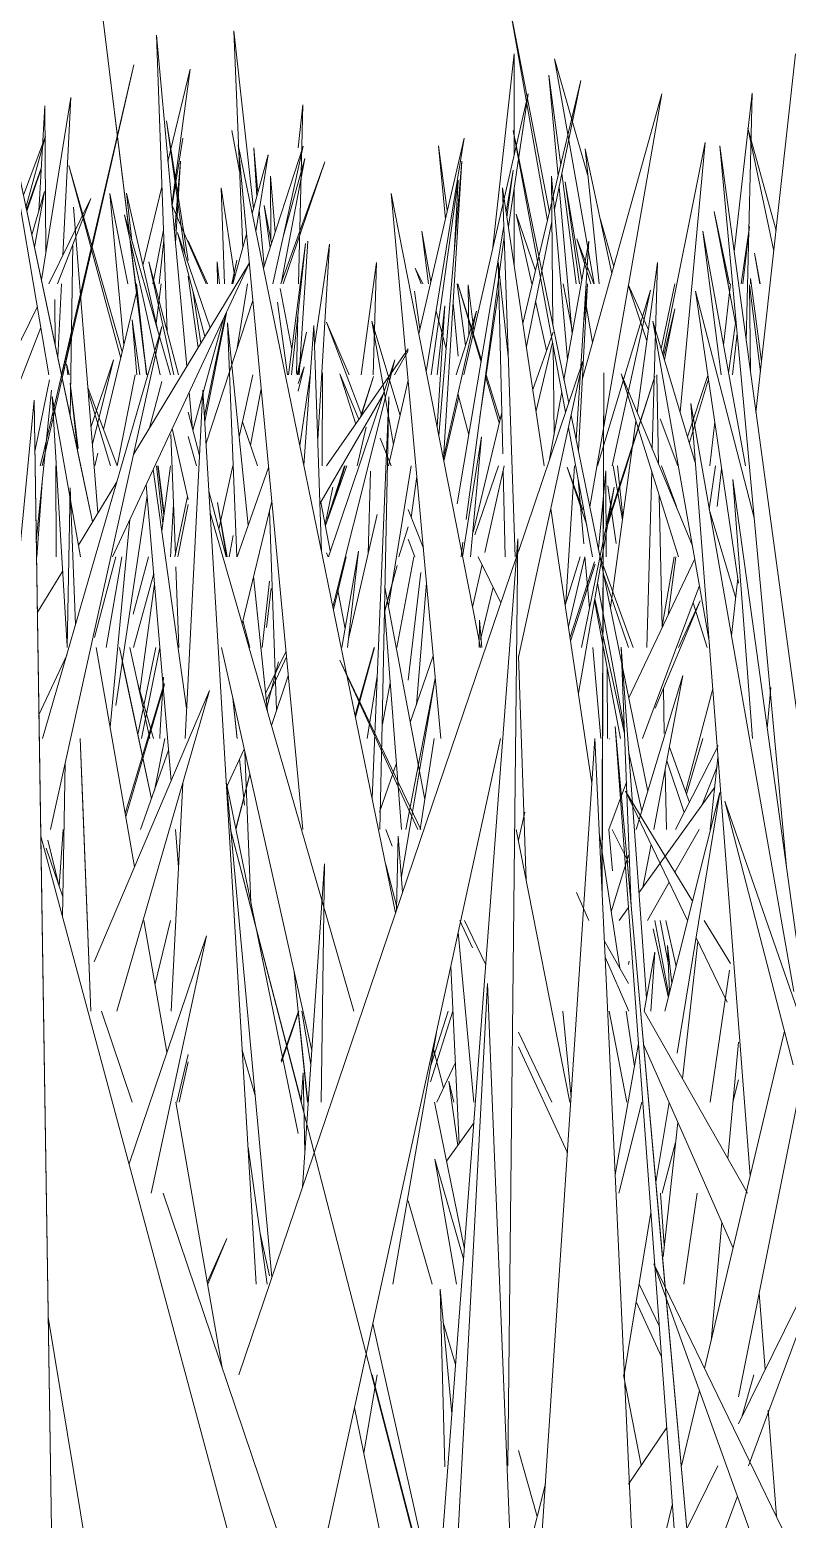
# Model space of a CAD drawing. Header units: millimetres. Extents: x -9575 to 27274, y -4387 to 11354.
# Drawn here: x -6031.5 to -6008.53, y 3070.45 to 3115.65 of the extents above; entities that cross this region are included whole.
import ezdxf

# ---------------------------------------------------------------- set-up
doc = ezdxf.new("R2010")
doc.units = ezdxf.units.MM
doc.layers.add('G-IMPT', color=8, linetype='Continuous', lineweight=9)

# ---------------------------------------------------------------- blocks, each defined once
blk = doc.blocks.new('Grass Array - 25_dwg-V15-North')
at = {"layer": 'G-IMPT'}
for p, q in [((-6025.041, 3109.028), (-6025.314, 3115.61)), ((-6024.715, 3110.223), (-6025.314, 3115.61)), ((-6026.638, 3114.454), (-6027.31, 3111.652)), ((-6027.31, 3111.652), (-6026.638, 3114.454)), ((-6026.638, 3114.454), (-6027.189, 3110.338)), ((-6016.543, 3106.728), (-6014.787, 3114.105)), ((-6015.587, 3110.195), (-6014.787, 3114.105)), ((-6031.23, 3110.144), (-6031.044, 3113.334)), ((-6031.015, 3108.899), (-6031.044, 3113.334)), ((-6023.218, 3113.373), (-6023.359, 3112.065)), ((-6023.218, 3113.373), (-6023.349, 3107.931)), ((-6018.341, 3105.172), (-6016.385, 3113.705)), ((-6016.986, 3109.679), (-6016.385, 3113.705)), ((-6012.327, 3113.7), (-6014.74, 3105.067)), ((-6014.74, 3105.067), (-6012.327, 3113.7)), ((-6012.327, 3113.7), (-6014.514, 3101.169)), ((-6026.697, 3108.644), (-6027.351, 3112.884)), ((-6026.785, 3108.81), (-6027.351, 3112.884)), ((-6031.696, 3110.622), (-6031.025, 3112.416)), ((-6031.618, 3110.255), (-6031.025, 3112.416)), ((-6024.615, 3110.588), (-6024.702, 3112.067)), ((-6024.585, 3110.696), (-6024.702, 3112.067)), ((-6014.234, 3107.931), (-6014.652, 3112.037)), ((-6013.851, 3108.246), (-6014.652, 3112.037)), ((-6028.698, 3105.869), (-6030.317, 3111.529)), ((-6028.745, 3105.677), (-6030.317, 3111.529)), ((-6023.868, 3107.998), (-6023.157, 3111.737)), ((-6023.813, 3109.358), (-6023.157, 3111.737)), ((-6019.329, 3105.172), (-6018.506, 3111.083)), ((-6018.633, 3108.855), (-6018.506, 3111.083)), ((-6017.05, 3110.109), (-6016.837, 3111.385)), ((-6017.029, 3109.964), (-6016.837, 3111.385)), ((-6031.441, 3109.42), (-6031.057, 3110.738)), ((-6031.361, 3109.044), (-6031.057, 3110.738)), ((-6028.409, 3109.248), (-6028.567, 3110.688)), ((-6027.608, 3106.465), (-6028.567, 3110.688)), ((-6027.495, 3110.883), (-6028.069, 3108.493)), ((-6028.069, 3108.493), (-6027.495, 3110.883)), ((-6014.755, 3108.05), (-6015.258, 3111.029)), ((-6014.824, 3107.931), (-6015.258, 3111.029)), ((-6026.15, 3107.931), (-6027.189, 3110.338)), ((-6024.395, 3108.477), (-6024.54, 3110.167)), ((-6024.214, 3109.033), (-6024.389, 3110.314)), ((-6024.17, 3109.167), (-6024.389, 3110.314)), ((-6016.275, 3107.931), (-6016.748, 3110.052)), ((-6016.16, 3108.336), (-6016.748, 3110.052)), ((-6016.439, 3106.032), (-6015.662, 3109.828)), ((-6027.768, 3107.931), (-6027.447, 3109.565)), ((-6018.534, 3101.256), (-6017.122, 3109.683)), ((-6018.269, 3100.785), (-6017.111, 3109.357)), ((-6009.923, 3107.931), (-6009.676, 3109.678)), ((-6009.875, 3107.931), (-6009.676, 3109.678)), ((-6027.579, 3107.931), (-6027.435, 3109.261)), ((-6026.116, 3107.931), (-6026.697, 3109.241)), ((-6023.658, 3105.172), (-6023.139, 3109.161)), ((-6023.565, 3105.172), (-6023.139, 3109.161)), ((-6022.862, 3106.065), (-6022.406, 3109.137)), ((-6022.766, 3103.208), (-6022.406, 3109.137)), ((-6009.345, 3107.931), (-6009.522, 3108.87)), ((-6009.36, 3107.931), (-6009.522, 3108.87)), ((-6019.635, 3107.931), (-6019.816, 3108.415)), ((-6019.58, 3107.931), (-6019.816, 3108.415)), ((-6027.963, 3105.172), (-6028.265, 3107.931)), ((-6027.512, 3107.931), (-6027.671, 3106.743)), ((-6026.395, 3105.997), (-6026.697, 3108.172)), ((-6017.813, 3105.558), (-6018.523, 3107.931)), ((-6017.802, 3105.624), (-6018.514, 3107.931)), ((-6014.581, 3107.931), (-6014.862, 3102.88)), ((-6014.582, 3107.931), (-6014.699, 3106.781)), ((-6028.246, 3107.755), (-6029.264, 3103.512)), ((-6029.264, 3103.512), (-6028.246, 3107.755)), ((-6026.31, 3106.137), (-6026.556, 3107.73)), ((-6023.556, 3105.955), (-6023.907, 3107.791)), ((-6017.849, 3103.891), (-6017.271, 3107.767)), ((-6014.435, 3106.159), (-6014.656, 3107.463)), ((-6014.281, 3102.413), (-6012.675, 3107.745)), ((-6013.832, 3102.413), (-6012.675, 3107.745)), ((-6023.685, 3105.172), (-6023.986, 3107.375)), ((-6018.874, 3105.96), (-6019.178, 3107.103)), ((-6018.915, 3107.265), (-6019.147, 3105.172)), ((-6018.915, 3107.265), (-6019.146, 3103.596)), ((-6019.146, 3103.596), (-6018.915, 3107.265)), ((-6018.953, 3102.658), (-6017.952, 3107.11)), ((-6018.565, 3105.172), (-6017.952, 3107.11)), ((-6015.826, 3105.917), (-6016.158, 3107.405)), ((-6023.372, 3106.982), (-6023.415, 3105.212)), ((-6021.815, 3105.172), (-6022.502, 3106.774)), ((-6021.433, 3103.937), (-6022.502, 3106.774)), ((-6010.306, 3105.234), (-6010.082, 3106.812)), ((-6016.243, 3104.728), (-6015.631, 3106.474)), ((-6016.146, 3104.082), (-6015.642, 3106.155)), ((-6010.191, 3105.172), (-6010.047, 3106.43)), ((-6022.497, 3102.413), (-6020.021, 3105.962)), ((-6020.444, 3105.172), (-6020.021, 3105.905)), ((-6028.856, 3102.413), (-6029.738, 3104.789)), ((-6028.853, 3102.413), (-6028.31, 3105.172)), ((-6024.809, 3103.044), (-6024.485, 3104.751)), ((-6023.313, 3103.033), (-6022.995, 3105.172)), ((-6017.261, 3103.713), (-6017.683, 3105.122)), ((-6017.239, 3103.804), (-6017.662, 3105.172)), ((-6011.547, 3103.288), (-6010.931, 3105.157)), ((-6011.496, 3103.116), (-6010.915, 3105.046)), ((-6029.052, 3102.413), (-6029.725, 3104.631)), ((-6022.701, 3101.262), (-6020.787, 3104.578)), ((-6018.941, 3102.553), (-6018.491, 3104.516)), ((-6018.183, 3103.352), (-6018.515, 3104.606)), ((-6018.051, 3100.397), (-6017.185, 3104.031)), ((-6011.846, 3102.413), (-6012.379, 3103.844)), ((-6021.574, 3102.413), (-6021.302, 3103.587)), ((-6020.871, 3103.254), (-6020.541, 3102.413)), ((-6029.528, 3102.413), (-6029.436, 3102.798)), ((-6027.468, 3100.663), (-6027.66, 3102.413)), ((-6022.535, 3100.606), (-6021.885, 3102.413)), ((-6019.93, 3100.849), (-6019.758, 3102.085)), ((-6013.525, 3100.777), (-6013.802, 3102.413)), ((-6013.513, 3100.865), (-6013.671, 3102.413)), ((-6010.891, 3101.101), (-6010.705, 3102.413)), ((-6010.647, 3101.175), (-6010.516, 3102.325)), ((-6013.719, 3100.057), (-6013.964, 3101.805)), ((-6022.387, 3099.831), (-6022.67, 3101.315)), ((-6020.021, 3101.087), (-6019.562, 3099.918)), ((-6025.332, 3100.295), (-6025.454, 3099.654)), ((-6020.308, 3099.654), (-6020.021, 3100.564)), ((-6022.504, 3099.777), (-6022.45, 3099.654)), ((-6019.82, 3099.654), (-6020.021, 3100.187)), ((-6018.362, 3100.092), (-6018.422, 3099.654)), ((-6028.367, 3097.913), (-6027.905, 3099.654)), ((-6022.291, 3098.05), (-6021.91, 3099.654)), ((-6020.369, 3096.895), (-6019.851, 3099.654)), ((-6012.324, 3097.546), (-6011.954, 3099.654)), ((-6012.14, 3097.884), (-6011.901, 3099.654)), ((-6024.45, 3096.895), (-6024.235, 3098.909)), ((-6020.021, 3095.913), (-6019.641, 3099.18)), ((-6024.326, 3097.508), (-6024.178, 3098.693)), ((-6022.168, 3098.687), (-6021.936, 3097.469)), ((-6017.834, 3097.147), (-6017.449, 3098.732)), ((-6020.806, 3094.57), (-6020.569, 3095.831)), ((-6011.608, 3092.518), (-6010.787, 3095.646)), ((-6011.584, 3092.453), (-6011.085, 3094.136))]:
    blk.add_line(p, q, dxfattribs=at)
blk = doc.blocks.new('Grass Array - Grass Array-440235-North')
blk.add_blockref('Grass Array - 25_dwg-V15-North', (0, 0))
blk = doc.blocks.new('Grass Array - 25_dwg-V20-North')
at = {"layer": 'G-IMPT'}
for p, q in [((-6012.784, 3106.207), (-6013.343, 3107.879)), ((-6012.739, 3106.535), (-6013.34, 3107.894))]:
    blk.add_line(p, q, dxfattribs=at)
blk = doc.blocks.new('Grass Array - Grass Array-V24-North')
blk.add_blockref('Grass Array - 25_dwg-V20-North', (0, 0))
blk = doc.blocks.new('Grass Array - 25_dwg-V29-North')
at = {"layer": 'G-IMPT'}
for p, q in [((-6028.486, 3109.515), (-6029.308, 3116.185)), ((-6028.491, 3109.533), (-6029.308, 3116.185)), ((-6029.897, 3107.931), (-6028.347, 3114.581)), ((-6029.869, 3107.931), (-6028.347, 3114.581)), ((-6028.295, 3107.931), (-6028.453, 3109.222)), ((-6028.291, 3107.931), (-6028.446, 3109.191)), ((-6030.54, 3105.172), (-6030.233, 3106.488)), ((-6030.5, 3105.172), (-6030.235, 3106.328)), ((-6014.101, 3102.413), (-6014.097, 3103.558)), ((-6014.1, 3102.413), (-6014.096, 3103.561))]:
    blk.add_line(p, q, dxfattribs=at)
blk = doc.blocks.new('Grass Array - 25_dwg-V33-North')
at = {"layer": 'G-IMPT'}
for p, q in [((-6028.486, 3109.515), (-6029.308, 3116.185)), ((-6028.491, 3109.533), (-6029.308, 3116.185)), ((-6029.897, 3107.931), (-6028.347, 3114.581)), ((-6029.869, 3107.931), (-6028.347, 3114.581)), ((-6028.018, 3105.68), (-6028.453, 3109.222)), ((-6028.056, 3106.02), (-6028.446, 3109.191)), ((-6030.54, 3105.172), (-6030.233, 3106.488)), ((-6030.5, 3105.172), (-6030.235, 3106.328)), ((-6014.101, 3102.413), (-6014.091, 3105.234)), ((-6014.1, 3102.413), (-6014.091, 3105.234)), ((-6013.979, 3100.608), (-6013.344, 3102.602)), ((-6013.943, 3100.818), (-6013.344, 3102.658))]:
    blk.add_line(p, q, dxfattribs=at)
blk = doc.blocks.new('Grass Array - 25_dwg-V35-North')
at = {"layer": 'G-IMPT'}
for p, q in [((-7196.886, 3109.515), (-7197.708, 3116.185)), ((-7196.891, 3109.533), (-7197.708, 3116.185)), ((-7198.297, 3107.931), (-7196.747, 3114.581)), ((-7198.269, 3107.931), (-7196.747, 3114.581)), ((-7196.356, 3105.172), (-7196.853, 3109.222)), ((-7196.351, 3105.172), (-7196.846, 3109.191)), ((-7198.94, 3105.172), (-7198.633, 3106.488)), ((-7198.9, 3105.172), (-7198.635, 3106.328)), ((-7182.501, 3102.413), (-7182.491, 3105.234)), ((-7182.5, 3102.413), (-7182.491, 3105.234)), ((-7182.343, 3100.818), (-7181.797, 3102.497)), ((-7196.017, 3102.413), (-7195.834, 3100.919)), ((-7195.83, 3100.945), (-7196.011, 3102.413)), ((-7182.379, 3100.608), (-7181.797, 3102.438))]:
    blk.add_line(p, q, dxfattribs=at)
blk = doc.blocks.new('Grass Array - Grass Array-440908-North')
for name, p in [('Grass Array - 25_dwg-V33-North', (0, 0)), ('Grass Array - 25_dwg-V35-North', (1168.4, 0)), ('Grass Array - 25_dwg-V35-North', (1168.4, 0)), ('Grass Array - 25_dwg-V29-North', (0, 0))]:
    blk.add_blockref(name, p)
blk = doc.blocks.new('Grass Array - 25_dwg-V39-North')
at = {"layer": 'G-IMPT'}
for p, q in [((-6010.279, 3107.931), (-6010.748, 3110.127)), ((-6010.323, 3107.931), (-6010.748, 3110.127)), ((-6022.631, 3102.413), (-6022.621, 3105.234)), ((-6022.63, 3102.413), (-6022.621, 3105.234)), ((-6022.473, 3100.818), (-6021.954, 3102.413)), ((-6022.315, 3101.216), (-6021.935, 3102.413))]:
    blk.add_line(p, q, dxfattribs=at)
blk = doc.blocks.new('Grass Array - 25_dwg-V43-North')
at = {"layer": 'G-IMPT'}
for p, q in [((-6010.279, 3107.931), (-6010.748, 3110.127)), ((-6010.323, 3107.931), (-6010.748, 3110.127)), ((-6022.631, 3102.413), (-6022.621, 3105.234)), ((-6022.63, 3102.413), (-6022.621, 3105.234)), ((-6022.473, 3100.818), (-6021.954, 3102.413)), ((-6022.315, 3101.216), (-6021.935, 3102.413))]:
    blk.add_line(p, q, dxfattribs=at)
blk = doc.blocks.new('Grass Array - 25_dwg-V45-North')
at = {"layer": 'G-IMPT'}
for p, q in [((-6015.741, 3110.098), (-6016.952, 3116.378)), ((-6015.8, 3109.851), (-6016.952, 3116.378)), ((-6017.453, 3109.047), (-6016.808, 3114.915)), ((-6016.808, 3111.859), (-6016.808, 3114.915)), ((-6014.383, 3107.931), (-6015.588, 3114.766)), ((-6014.565, 3111.18), (-6015.588, 3114.766)), ((-6015.754, 3114.264), (-6015.479, 3111.199)), ((-6015.754, 3114.264), (-6015.398, 3111.54)), ((-6009.587, 3113.723), (-6010.136, 3108.908)), ((-6009.587, 3113.723), (-6009.769, 3106.201)), ((-6025.137, 3111.347), (-6025.369, 3112.591)), ((-6009.726, 3112.656), (-6008.936, 3108.926)), ((-6009.726, 3112.656), (-6008.867, 3109.557)), ((-6027.188, 3110.326), (-6026.861, 3112.357)), ((-6018.837, 3110.163), (-6019.102, 3112.122)), ((-6018.897, 3109.9), (-6019.102, 3112.122)), ((-6012.305, 3105.814), (-6011.013, 3112.222)), ((-6011.773, 3104.041), (-6011.013, 3112.222)), ((-6027.11, 3109.482), (-6026.929, 3111.654)), ((-6027.082, 3109.172), (-6026.929, 3111.654)), ((-6031.605, 3110.194), (-6031.154, 3111.444)), ((-6031.594, 3110.139), (-6031.155, 3111.43)), ((-6024.205, 3111.201), (-6024.187, 3109.255)), ((-6024.205, 3111.201), (-6024.057, 3109.512)), ((-6015.364, 3111.284), (-6014.925, 3107.931)), ((-6028.65, 3106.07), (-6029.069, 3110.682)), ((-6028.528, 3107.931), (-6029.069, 3110.682)), ((-6025.692, 3110.853), (-6025.592, 3107.931)), ((-6025.692, 3110.853), (-6025.285, 3108.138)), ((-6016.809, 3108.503), (-6016.809, 3110.867)), ((-6015.449, 3110.868), (-6015.049, 3106.414)), ((-6013.79, 3108.464), (-6014.204, 3109.914)), ((-6010.279, 3107.931), (-6010.748, 3110.127)), ((-6010.093, 3106.738), (-6010.748, 3110.127)), ((-6019.336, 3107.998), (-6019.613, 3109.533)), ((-6019.411, 3107.931), (-6019.613, 3109.533)), ((-6014.909, 3109.305), (-6014.486, 3107.931)), ((-6014.909, 3109.305), (-6014.397, 3107.931)), ((-6023.332, 3105.172), (-6023.072, 3109.231)), ((-6025.805, 3107.931), (-6025.82, 3108.608)), ((-6025.749, 3107.931), (-6025.82, 3108.608)), ((-6021.455, 3105.172), (-6020.99, 3108.58)), ((-6021.085, 3105.172), (-6020.99, 3108.58)), ((-6018.281, 3106.069), (-6018.534, 3107.931)), ((-6018.183, 3106.379), (-6018.202, 3107.907)), ((-6018.029, 3106.533), (-6018.202, 3107.907)), ((-6015.065, 3106.594), (-6015.323, 3107.931)), ((-6012.351, 3105.968), (-6011.935, 3107.931)), ((-6010.248, 3107.931), (-6010.459, 3106.079)), ((-6009.304, 3105.578), (-6009.645, 3108.1)), ((-6009.641, 3107.931), (-6009.645, 3108.1)), ((-6019.667, 3106.559), (-6019.836, 3107.713)), ((-6018.513, 3105.74), (-6018.663, 3107.364)), ((-6012.281, 3105.735), (-6011.94, 3107.174)), ((-6012.249, 3105.627), (-6011.94, 3107.174)), ((-6020.473, 3103.063), (-6021.131, 3106.803)), ((-6020.272, 3103.936), (-6021.131, 3106.803)), ((-6029.644, 3103.609), (-6028.961, 3105.634)), ((-6029.601, 3103.075), (-6028.961, 3105.634)), ((-6022.631, 3102.413), (-6022.621, 3105.234)), ((-6022.63, 3102.413), (-6022.621, 3105.234)), ((-6021.616, 3103.675), (-6022.095, 3105.2)), ((-6021.52, 3103.814), (-6022.095, 3105.2)), ((-6021.48, 3103.87), (-6021.072, 3105.124)), ((-6021.464, 3103.893), (-6021.072, 3105.124)), ((-6010.724, 3103.746), (-6010.876, 3102.413)), ((-6022.473, 3100.818), (-6021.954, 3102.413)), ((-6022.315, 3101.216), (-6021.935, 3102.413)), ((-6021.238, 3099.744), (-6021.168, 3102.247)), ((-6012.343, 3102.413), (-6011.885, 3101.183)), ((-6022.54, 3100.632), (-6022.309, 3101.767))]:
    blk.add_line(p, q, dxfattribs=at)
blk = doc.blocks.new('Grass Array - Grass Array-V47-North')
for name in ['Grass Array - 25_dwg-V45-North', 'Grass Array - 25_dwg-V39-North', 'Grass Array - 25_dwg-V39-North', 'Grass Array - 25_dwg-V43-North']:
    blk.add_blockref(name, (0, 0))
blk = doc.blocks.new('Grass Array - 25_dwg-V50-North')
at = {"layer": 'G-IMPT'}
for p, q in [((-6028.486, 3109.515), (-6029.308, 3116.185)), ((-6028.491, 3109.533), (-6029.308, 3116.185)), ((-6026.738, 3105.432), (-6027.663, 3115.482)), ((-6027.334, 3106.475), (-6027.663, 3115.482)), ((-6009.475, 3104.032), (-6008.277, 3114.915)), ((-6032.476, 3114.301), (-6030.926, 3105.172)), ((-6032.476, 3114.301), (-6029.964, 3102.454)), ((-6029.596, 3100.717), (-6032.476, 3114.301)), ((-6031.131, 3102.413), (-6028.347, 3114.581)), ((-6031.101, 3102.765), (-6028.347, 3114.581)), ((-6031.151, 3108.054), (-6030.261, 3113.589)), ((-6030.5, 3108.799), (-6030.261, 3113.589)), ((-6015.155, 3104.317), (-6016.839, 3112.591)), ((-6015.249, 3104.041), (-6016.839, 3112.591)), ((-6024.102, 3100.691), (-6025.183, 3112.151)), ((-6020.405, 3088.85), (-6025.183, 3112.151)), ((-6023.205, 3112.116), (-6024.416, 3108.413)), ((-6024.416, 3108.413), (-6023.205, 3112.116)), ((-6023.205, 3112.116), (-6024.128, 3107.931)), ((-6019.7, 3106.416), (-6018.331, 3112.357)), ((-6019.474, 3105.264), (-6018.331, 3112.357)), ((-6007.539, 3089.763), (-6010.572, 3112.122)), ((-6009.531, 3100.839), (-6010.572, 3112.122)), ((-6024.756, 3110.071), (-6024.27, 3111.849)), ((-6024.644, 3109.521), (-6024.27, 3111.849)), ((-6023.892, 3107.931), (-6022.555, 3111.635)), ((-6023.814, 3107.931), (-6022.555, 3111.635)), ((-6019.094, 3103.33), (-6018.399, 3111.654)), ((-6018.955, 3102.623), (-6018.399, 3111.654)), ((-6015.675, 3111.201), (-6015.632, 3106.665)), ((-6015.675, 3111.201), (-6015.188, 3105.643)), ((-6019.515, 3099.398), (-6020.539, 3110.682)), ((-6017.829, 3096.895), (-6020.539, 3110.682)), ((-6017.162, 3110.853), (-6016.778, 3099.654)), ((-6017.162, 3110.853), (-6015.896, 3102.413)), ((-6030.928, 3107.931), (-6029.649, 3110.526)), ((-6030.658, 3107.931), (-6029.649, 3110.526)), ((-6030.176, 3110.258), (-6029.434, 3100.985)), ((-6027.236, 3105.172), (-6028.634, 3110.029)), ((-6027.545, 3105.172), (-6028.634, 3110.029)), ((-6027.02, 3109.495), (-6026.189, 3106.337)), ((-6027.02, 3109.495), (-6026.028, 3106.601)), ((-6025.341, 3107.931), (-6024.928, 3109.444)), ((-6009.795, 3102.413), (-6011.083, 3109.533)), ((-6010.532, 3105.172), (-6011.083, 3109.533)), ((-6030.193, 3109.126), (-6030.272, 3103.907)), ((-6030.272, 3103.907), (-6030.193, 3109.126)), ((-6027.956, 3105.172), (-6028.453, 3109.222)), ((-6027.951, 3105.172), (-6028.446, 3109.191)), ((-6015.299, 3105.026), (-6014.542, 3109.231)), ((-6014.928, 3103.205), (-6014.542, 3109.231)), ((-6028.991, 3099.654), (-6024.834, 3108.572)), ((-6028.36, 3102.756), (-6024.834, 3108.572)), ((-6027.89, 3108.601), (-6027.135, 3105.172)), ((-6027.89, 3108.601), (-6026.993, 3105.172)), ((-6026.993, 3105.172), (-6027.89, 3108.601)), ((-6025.372, 3107.931), (-6025.222, 3108.65)), ((-6025.365, 3107.931), (-6025.222, 3108.65)), ((-6017.157, 3102.782), (-6017.29, 3108.608)), ((-6016.987, 3105.739), (-6017.29, 3108.608)), ((-6013.081, 3104.033), (-6012.46, 3108.58)), ((-6012.619, 3102.92), (-6012.46, 3108.58)), ((-6030.654, 3105.71), (-6030.544, 3107.931)), ((-6025.211, 3105.984), (-6024.899, 3107.931)), ((-6009.64, 3105.249), (-6009.672, 3107.907)), ((-6009.339, 3105.262), (-6009.672, 3107.907)), ((-6030.739, 3107.461), (-6030.732, 3106.077)), ((-6030.732, 3106.077), (-6030.739, 3107.461)), ((-6010.006, 3098.853), (-6011.306, 3107.713)), ((-6009.528, 3100.839), (-6011.306, 3107.713)), ((-6033.648, 3102.413), (-6031.275, 3107.228)), ((-6026.196, 3103.758), (-6025.539, 3107.06)), ((-6024.738, 3107.432), (-6026.156, 3103.096)), ((-6026.156, 3103.097), (-6024.738, 3107.432)), ((-6032.802, 3102.413), (-6031.17, 3106.612)), ((-6031.114, 3094.136), (-6027.499, 3106.644)), ((-6029.794, 3096.274), (-6027.499, 3106.644)), ((-6028.161, 3105.172), (-6028.395, 3106.846)), ((-6028.254, 3105.172), (-6028.395, 3106.846)), ((-6026.554, 3103.496), (-6025.638, 3106.848)), ((-6026.206, 3103.934), (-6025.567, 3107)), ((-6025.508, 3106.757), (-6025.22, 3099.654)), ((-6025.508, 3106.757), (-6024.877, 3100.614)), ((-6024.877, 3100.614), (-6025.508, 3106.757)), ((-6023.191, 3102.436), (-6022.883, 3106.67)), ((-6022.652, 3099.81), (-6022.883, 3106.67)), ((-6010.903, 3097.155), (-6012.601, 3106.803)), ((-6011.316, 3102.517), (-6012.601, 3106.803)), ((-6023.393, 3105.172), (-6023.113, 3106.472)), ((-6023.368, 3105.172), (-6023.113, 3106.472)), ((-6015.627, 3106.076), (-6015.601, 3103.346)), ((-6030.348, 3105.172), (-6030.387, 3105.511)), ((-6030.312, 3105.172), (-6030.387, 3105.511)), ((-6023.359, 3104.676), (-6023.179, 3105.419)), ((-6023.359, 3104.911), (-6023.179, 3105.419)), ((-6022.446, 3099.654), (-6020.431, 3105.634)), ((-6022.308, 3098.13), (-6020.431, 3105.634)), ((-6016.683, 3096.608), (-6014.722, 3105.593)), ((-6016.683, 3099.816), (-6014.722, 3105.593)), ((-6014.143, 3089.48), (-6014.091, 3105.234)), ((-6014.129, 3094.825), (-6014.091, 3105.234)), ((-6011.824, 3099.654), (-6013.565, 3105.2)), ((-6011.401, 3099.983), (-6013.565, 3105.2)), ((-6031.35, 3102.848), (-6030.9, 3105.023)), ((-6030.035, 3102.937), (-6030.275, 3104.921)), ((-6030.04, 3102.813), (-6030.275, 3104.921)), ((-6027.87, 3103.564), (-6027.5, 3104.972)), ((-6024.737, 3105.172), (-6025.152, 3103.289)), ((-6020.623, 3102.413), (-6020.024, 3105.011)), ((-6013.979, 3100.608), (-6012.542, 3105.124)), ((-6013.943, 3100.818), (-6012.542, 3105.124)), ((-6012.485, 3105.172), (-6012.428, 3102.459)), ((-6031.374, 3104.409), (-6036.832, 3048)), ((-6031.374, 3104.409), (-6031.219, 3094.393)), ((-6030.499, 3048), (-6031.374, 3104.409)), ((-6031.308, 3100.13), (-6030.848, 3104.714)), ((-6030.366, 3096.945), (-6030.818, 3104.517)), ((-6029.968, 3099.654), (-6030.818, 3104.517)), ((-6026.791, 3094.136), (-6026.253, 3104.712)), ((-6026.562, 3103.525), (-6026.665, 3104.644)), ((-6025.645, 3094.54), (-6026.253, 3104.712)), ((-6021.117, 3092.322), (-6020.608, 3104.507)), ((-6020.816, 3094.57), (-6020.608, 3104.507)), ((-6015.734, 3102.612), (-6015.364, 3104.663)), ((-6010.674, 3094.173), (-6011.454, 3104.308)), ((-6008.322, 3086.458), (-6011.454, 3104.308)), ((-6026.697, 3104.04), (-6026.354, 3102.729)), ((-6026.354, 3102.729), (-6026.697, 3104.04)), ((-6012.757, 3092.534), (-6015.08, 3103.951)), ((-6026.697, 3101.388), (-6027.179, 3103.541)), ((-6025.051, 3103.748), (-6024.593, 3102.413)), ((-6014.698, 3101.079), (-6015.162, 3103.575)), ((-6013.89, 3098.105), (-6013.116, 3103.772)), ((-6027.22, 3103.365), (-6027.086, 3099.715)), ((-6026.442, 3102.413), (-6026.697, 3103.299)), ((-6018.372, 3099.656), (-6017.805, 3103.295)), ((-6018.136, 3099.654), (-6017.805, 3103.295)), ((-6031.101, 3102.765), (-6031.183, 3102.413)), ((-6030.714, 3102.413), (-6030.701, 3099.654)), ((-6030.701, 3099.654), (-6030.714, 3102.413)), ((-6029.596, 3100.717), (-6029.964, 3102.454)), ((-6026.744, 3095.055), (-6027.759, 3102.298)), ((-6027.617, 3102.413), (-6027.434, 3100.919)), ((-6027.43, 3100.945), (-6027.611, 3102.413)), ((-6027.499, 3100.441), (-6027.231, 3102.413)), ((-6025.345, 3102.413), (-6025.769, 3100.493)), ((-6025.216, 3099.654), (-6024.259, 3102.362)), ((-6020.62, 3098.154), (-6019.934, 3102.413)), ((-6018.004, 3100.315), (-6017.283, 3102.413)), ((-6017.702, 3099.778), (-6017.112, 3102.413)), ((-6017.085, 3099.654), (-6017.145, 3102.267)), ((-6015.245, 3098.263), (-6014.979, 3102.413)), ((-6015.197, 3102.371), (-6014.601, 3100.612)), ((-6015.197, 3102.371), (-6014.726, 3101.079)), ((-6014.726, 3101.079), (-6015.197, 3102.371)), ((-6014.032, 3102.259), (-6014.256, 3099.899)), ((-6014.256, 3099.899), (-6014.032, 3102.259)), ((-6014.032, 3102.259), (-6014.014, 3099.654)), ((-6012.788, 3096.895), (-6012.638, 3102.247)), ((-6031.131, 3101.894), (-6031.288, 3099.654)), ((-6030.281, 3101.747), (-6030.367, 3096.895)), ((-6030.281, 3101.747), (-6030.115, 3097.594)), ((-6030.115, 3097.594), (-6030.281, 3101.747)), ((-6030.029, 3100.003), (-6028.863, 3101.926)), ((-6027.514, 3096.426), (-6027.972, 3101.84)), ((-6026.069, 3101.642), (-6025.549, 3099.654)), ((-6014.869, 3101.998), (-6014.697, 3100.041)), ((-6014.86, 3095.509), (-6013.779, 3101.767)), ((-6014.77, 3096.895), (-6013.779, 3101.767)), ((-6009.577, 3094.136), (-6010.181, 3102.002)), ((-6008.137, 3087.241), (-6010.181, 3102.002)), ((-6028.894, 3095.144), (-6027.944, 3101.514)), ((-6027.236, 3099.654), (-6027.142, 3101.246)), ((-6027.099, 3099.654), (-6026.718, 3101.482)), ((-6027.012, 3099.654), (-6026.697, 3101.24)), ((-6025.539, 3099.654), (-6025.813, 3101.3)), ((-6025.512, 3099.654), (-6025.813, 3101.3)), ((-6025.062, 3097.622), (-6024.163, 3101.343)), ((-6012.408, 3101.515), (-6012.323, 3097.5)), ((-6029.064, 3094.481), (-6028.466, 3100.781)), ((-6021.676, 3085.859), (-6026.03, 3100.983)), ((-6025.549, 3099.654), (-6025.85, 3100.801)), ((-6024.016, 3094.996), (-6024.233, 3101.055)), ((-6024.102, 3100.691), (-6023.223, 3091.377)), ((-6020.964, 3100.934), (-6021.832, 3097.167)), ((-6015.7, 3101.109), (-6015.505, 3099.807)), ((-6014.698, 3101.079), (-6014.433, 3099.654)), ((-6010.091, 3098.43), (-6010.891, 3101.1)), ((-6008.551, 3090.234), (-6009.531, 3100.839)), ((-6022.035, 3096.895), (-6021.528, 3099.825)), ((-6021.863, 3096.895), (-6021.528, 3099.825)), ((-6019.558, 3062.339), (-6016.699, 3100.199)), ((-6016.797, 3090.953), (-6016.699, 3100.199)), ((-6014.449, 3092.769), (-6015.505, 3099.807)), ((-6029.54, 3097.204), (-6028.896, 3099.654)), ((-6029.181, 3096.895), (-6028.711, 3099.654)), ((-6027.073, 3099.348), (-6026.983, 3096.895)), ((-6020.745, 3097.974), (-6020.356, 3099.385)), ((-6020.744, 3098.007), (-6020.356, 3099.385)), ((-6019.515, 3099.398), (-6019.037, 3094.136)), ((-6018.153, 3095.483), (-6016.738, 3099.654)), ((-6018.072, 3098.128), (-6017.784, 3099.414)), ((-6017.213, 3098.253), (-6017.902, 3099.654)), ((-6015.261, 3098.185), (-6014.808, 3099.654)), ((-6015.165, 3097.542), (-6014.671, 3099.654)), ((-6015.115, 3097.212), (-6014.371, 3099.502)), ((-6015.097, 3097.092), (-6014.355, 3099.426)), ((-6014.527, 3098.091), (-6014.663, 3099.654)), ((-6014.204, 3099.645), (-6013.202, 3096.895)), ((-6013.202, 3096.895), (-6014.204, 3099.645)), ((-6013.334, 3095.37), (-6011.332, 3099.588)), ((-6031.274, 3097.949), (-6030.502, 3099.223)), ((-6028.359, 3096.895), (-6027.744, 3099.145)), ((-6024.717, 3099.053), (-6024.426, 3096.225)), ((-6024.296, 3094.961), (-6024.717, 3099.053)), ((-6019.466, 3098.867), (-6019.776, 3095.159)), ((-6014.099, 3099.128), (-6013.343, 3096.895)), ((-6010.028, 3099), (-6010.219, 3097.267)), ((-6028.159, 3095.572), (-6027.717, 3098.828)), ((-6019.52, 3092.29), (-6020.729, 3098.732)), ((-6014.283, 3098.848), (-6013.469, 3094.473)), ((-6012.913, 3094.136), (-6011.189, 3098.78)), ((-6020.228, 3091.377), (-6020.742, 3098.089)), ((-6014.373, 3098.325), (-6013.585, 3094.136)), ((-6014.365, 3098.375), (-6013.462, 3094.293)), ((-6013.462, 3094.293), (-6014.365, 3098.375)), ((-6012.532, 3095.056), (-6011.166, 3098.321)), ((-6011.824, 3096.895), (-6011.166, 3098.321)), ((-6010.958, 3096.895), (-6011.384, 3098.255)), ((-6024.828, 3096.895), (-6025.042, 3097.715)), ((-6017.866, 3097.733), (-6017.868, 3096.895)), ((-6017.866, 3097.733), (-6017.793, 3096.895)), ((-6017.793, 3096.895), (-6017.866, 3097.733)), ((-6030.381, 3096.672), (-6031.226, 3094.859)), ((-6028.322, 3090.24), (-6029.485, 3096.895)), ((-6027.812, 3092.308), (-6028.785, 3096.895)), ((-6027.856, 3094.136), (-6028.47, 3096.895)), ((-6028.225, 3094.256), (-6027.675, 3096.895)), ((-6027.561, 3096.895), (-6028.11, 3094.136)), ((-6025.689, 3096.895), (-6022.95, 3084.669)), ((-6024.352, 3095.504), (-6023.732, 3096.768)), ((-6024.329, 3095.281), (-6023.717, 3096.612)), ((-6021.634, 3094.845), (-6021.057, 3096.895)), ((-6021.622, 3094.786), (-6021.042, 3096.895)), ((-6019.959, 3094.628), (-6019.265, 3096.646)), ((-6016.675, 3096.644), (-6016.441, 3089.828)), ((-6014.18, 3094.136), (-6014.422, 3096.895)), ((-6013.26, 3089.046), (-6013.564, 3096.913)), ((-6012.94, 3088.259), (-6013.564, 3096.913)), ((-6029.794, 3096.274), (-6030.878, 3091.377)), ((-6027.812, 3092.308), (-6028.696, 3096.473)), ((-6027.514, 3096.426), (-6027.212, 3092.854)), ((-6024.295, 3094.957), (-6024.426, 3096.225)), ((-6024.296, 3094.961), (-6024.426, 3096.225)), ((-6024.321, 3095.049), (-6023.959, 3096.465)), ((-6024.32, 3095.043), (-6023.959, 3096.465)), ((-6019.636, 3091.377), (-6022.101, 3096.515)), ((-6019.728, 3091.377), (-6022.101, 3096.515)), ((-6013.991, 3096.295), (-6013.976, 3094.136)), ((-6028.606, 3091.865), (-6027.421, 3095.81)), ((-6028.59, 3091.771), (-6027.415, 3095.773)), ((-6028.233, 3095.834), (-6027.75, 3094.136)), ((-6027.544, 3094.398), (-6027.45, 3096)), ((-6024.173, 3094.532), (-6023.663, 3096.043)), ((-6021.268, 3094.136), (-6020.962, 3096.034)), ((-6020.229, 3089.952), (-6019.202, 3095.954)), ((-6020.095, 3091.377), (-6019.203, 3095.964)), ((-6013.108, 3091.377), (-6011.691, 3096.046)), ((-6012.572, 3091.377), (-6011.691, 3096.046)), ((-6029.547, 3087.358), (-6026.048, 3095.595)), ((-6028.86, 3085.859), (-6026.048, 3095.595)), ((-6025.347, 3095.365), (-6025.218, 3094.206)), ((-6025.211, 3094.136), (-6025.347, 3095.365)), ((-6018.153, 3095.483), (-6025.166, 3074.823)), ((-6012.284, 3095.65), (-6012.255, 3094.293)), ((-6009.134, 3094.446), (-6009.02, 3095.688)), ((-6014.129, 3094.825), (-6014.148, 3089.588)), ((-6030.499, 3048), (-6031.219, 3094.393)), ((-6027.544, 3094.398), (-6027.559, 3094.136)), ((-6025.645, 3094.54), (-6024.632, 3077.582)), ((-6020.816, 3094.57), (-6020.882, 3091.377)), ((-6013.747, 3094.503), (-6011.688, 3066.547)), ((-6013.747, 3094.503), (-6012.988, 3086.001)), ((-6009.592, 3048), (-6013.747, 3094.503)), ((-6029.977, 3094.136), (-6029.897, 3092.132)), ((-6029.646, 3085.859), (-6029.977, 3094.136)), ((-6027.724, 3092.557), (-6027.41, 3094.136)), ((-6025.211, 3094.136), (-6025.218, 3094.206)), ((-6023.066, 3067.357), (-6017.222, 3094.136)), ((-6019.662, 3091.377), (-6019.232, 3094.136)), ((-6014.358, 3094.136), (-6017.425, 3048)), ((-6014.358, 3094.136), (-6013.982, 3085.978)), ((-6013.929, 3094.115), (-6013.92, 3094.136)), ((-6011.911, 3091.377), (-6010.623, 3093.915)), ((-6010.674, 3094.173), (-6009.649, 3080.862)), ((-6028.141, 3091.377), (-6027.291, 3093.784)), ((-6025.533, 3092.66), (-6025, 3093.819)), ((-6024.987, 3092.115), (-6025.142, 3093.511)), ((-6024.987, 3092.115), (-6025.142, 3093.511)), ((-6024.979, 3093.726), (-6024.794, 3089.164)), ((-6013.332, 3093.705), (-6012.94, 3091.93)), ((-6012.94, 3091.93), (-6013.332, 3093.705)), ((-6012.179, 3093.458), (-6011.649, 3091.893)), ((-6012.101, 3093.871), (-6011.693, 3092.752)), ((-6011.493, 3092.201), (-6012.101, 3093.871)), ((-6010.627, 3093.558), (-6010.866, 3091.377)), ((-6030.429, 3093.409), (-6030.511, 3088.73)), ((-6025.253, 3091.404), (-6024.83, 3093.059)), ((-6025.248, 3091.381), (-6024.827, 3093.044)), ((-6020.897, 3091.898), (-6020.383, 3093.393)), ((-6012.231, 3093.18), (-6012.193, 3091.377)), ((-6011.12, 3092.11), (-6010.656, 3093.292)), ((-6027.213, 3085.859), (-6026.86, 3092.781)), ((-6024.159, 3077.791), (-6025.535, 3092.781)), ((-6023.903, 3084.809), (-6025.535, 3092.781)), ((-6013.937, 3091.377), (-6013.405, 3092.81)), ((-6011.548, 3088.619), (-6013.436, 3092.539)), ((-6011.4, 3089.203), (-6013.436, 3092.539)), ((-6013.026, 3089.45), (-6010.725, 3092.66)), ((-6029.646, 3085.859), (-6029.897, 3092.132)), ((-6010.567, 3092.504), (-6012.244, 3085.859)), ((-6010.567, 3092.504), (-6011.867, 3084.586)), ((-6008.342, 3084.24), (-6010.421, 3092.24)), ((-6008.208, 3085.859), (-6010.421, 3092.24)), ((-6016.485, 3091.9), (-6016.683, 3091.056)), ((-6030.49, 3091.377), (-6030.61, 3089.659)), ((-6027.087, 3091.377), (-6026.99, 3090.229)), ((-6023.827, 3085.254), (-6025.41, 3091.377)), ((-6023.262, 3083.1), (-6025.409, 3091.377)), ((-6020.515, 3090.875), (-6020.702, 3091.377)), ((-6015.119, 3083.1), (-6016.745, 3091.377)), ((-6013.608, 3087.165), (-6014.227, 3091.288)), ((-6013.829, 3090.124), (-6013.938, 3091.373)), ((-6013.834, 3091.377), (-6013.344, 3090.382)), ((-6011.935, 3090.078), (-6011.194, 3091.377)), ((-6031.169, 3091.173), (-6020.021, 3049.74)), ((-6030.501, 3089.331), (-6031.003, 3090.815)), ((-6030.607, 3089.644), (-6030.95, 3091.052)), ((-6020.375, 3088.937), (-6020.327, 3091.17)), ((-6020.192, 3089.478), (-6020.327, 3091.17)), ((-6016.797, 3090.953), (-6016.997, 3072.065)), ((-6012.903, 3089.621), (-6012.657, 3090.922)), ((-6023.08, 3082.761), (-6022.567, 3090.335)), ((-6022.666, 3083.1), (-6022.567, 3090.335)), ((-6020.373, 3089.032), (-6020.706, 3090.319)), ((-6013.866, 3088.882), (-6013.344, 3090.598)), ((-6014.543, 3088.618), (-6014.915, 3089.465)), ((-6012.768, 3088.618), (-6012.106, 3089.778)), ((-6013.622, 3088.618), (-6013.344, 3089.005)), ((-6027.341, 3084.623), (-6028.039, 3088.618)), ((-6027.702, 3086.691), (-6027.237, 3088.618)), ((-6018.07, 3087.786), (-6018.454, 3088.618)), ((-6017.674, 3087.288), (-6018.312, 3088.618)), ((-6012.546, 3088.618), (-6012.119, 3086.353)), ((-6012.381, 3088.618), (-6012.132, 3087.281)), ((-6011.9, 3087.223), (-6012.208, 3088.618)), ((-6011.9, 3087.223), (-6012.208, 3088.618)), ((-6010.245, 3087.31), (-6011.044, 3088.618)), ((-6028.492, 3081.226), (-6026.145, 3088.149)), ((-6027.705, 3080.861), (-6026.145, 3088.149)), ((-6018.504, 3088.262), (-6018.035, 3083.1)), ((-6012.94, 3088.259), (-6012.795, 3086.247)), ((-6012.138, 3086.307), (-6012.592, 3088.358)), ((-6010.352, 3086.136), (-6011.292, 3088.088)), ((-6013.344, 3086.702), (-6014.074, 3087.986)), ((-6012.864, 3085.859), (-6012.544, 3087.654)), ((-6012.664, 3085.859), (-6012.544, 3087.654)), ((-6012.157, 3087.852), (-6012.095, 3086.449)), ((-6012.157, 3087.852), (-6012.029, 3086.71)), ((-6012.029, 3086.71), (-6012.157, 3087.852)), ((-6011.24, 3087.981), (-6011.699, 3083.807)), ((-6018.481, 3081.836), (-6018.73, 3087.226)), ((-6013.329, 3085.859), (-6014.052, 3087.504)), ((-6013.325, 3087.383), (-6013.344, 3087.28)), ((-6023.077, 3083.1), (-6023.482, 3087.043)), ((-6023.077, 3083.1), (-6023.482, 3087.043)), ((-6018.841, 3063.788), (-6017.618, 3086.704)), ((-6017.335, 3079.679), (-6017.618, 3086.704)), ((-6010.274, 3087.11), (-6010.86, 3083.1)), ((-6028.393, 3083.1), (-6029.326, 3085.859)), ((-6023.872, 3084.354), (-6023.349, 3085.859)), ((-6023.87, 3084.316), (-6023.345, 3085.859)), ((-6023.07, 3083.1), (-6023.359, 3085.89)), ((-6022.979, 3084.245), (-6023.247, 3085.859)), ((-6018.67, 3085.859), (-6019.352, 3083.716)), ((-6019.341, 3084.217), (-6018.807, 3085.859)), ((-6015.332, 3085.859), (-6015.082, 3083.24)), ((-6012.232, 3048), (-6013.982, 3085.978)), ((-6013.391, 3083.1), (-6013.923, 3085.859)), ((-6013.161, 3084.189), (-6013.412, 3085.859)), ((-6012.235, 3077.582), (-6012.988, 3086.001)), ((-6009.729, 3080.341), (-6012.865, 3085.859)), ((-6010.006, 3074.155), (-6007.668, 3085.859)), ((-6023.827, 3085.254), (-6023.27, 3083.1)), ((-6023.827, 3085.254), (-6014.2, 3048)), ((-6019.882, 3081.089), (-6019.168, 3085.217)), ((-6015.664, 3083.1), (-6016.683, 3085.222)), ((-6013.748, 3080.896), (-6013.038, 3084.88)), ((-6008.607, 3085.258), (-6011.034, 3075.022)), ((-6010.33, 3081.398), (-6010.006, 3084.926)), ((-6027.039, 3083.1), (-6026.697, 3084.545)), ((-6024.665, 3083.309), (-6025.056, 3084.68)), ((-6023.903, 3084.809), (-6023.359, 3082.15)), ((-6018.951, 3083.536), (-6019.256, 3084.712)), ((-6016.683, 3084.783), (-6015.194, 3081.56)), ((-6011.584, 3081.894), (-6012.885, 3084.85)), ((-6026.974, 3083.1), (-6026.697, 3084.327)), ((-6023.212, 3083.993), (-6023.267, 3083.1)), ((-6023.212, 3083.993), (-6023.16, 3081.572)), ((-6023.16, 3081.572), (-6023.212, 3083.993)), ((-6018.594, 3084.288), (-6019.158, 3083.1)), ((-6018.514, 3081.79), (-6018.793, 3083.74)), ((-6018.643, 3083.1), (-6018.793, 3083.74)), ((-6010.006, 3083.778), (-6010.176, 3083.1)), ((-6025.667, 3075.044), (-6027.075, 3083.1)), ((-6018.323, 3078.696), (-6019.226, 3083.1)), ((-6012.94, 3083.1), (-6013.636, 3080.341)), ((-6012.511, 3080.662), (-6012.112, 3083.093)), ((-6023.08, 3082.761), (-6023.231, 3080.524)), ((-6018.039, 3082.453), (-6018.858, 3081.309)), ((-6011.844, 3082.486), (-6012.293, 3078.404)), ((-6024.298, 3077.582), (-6024.88, 3081.739)), ((-6012.32, 3080.341), (-6011.912, 3081.874)), ((-6011.584, 3081.894), (-6010.168, 3078.675)), ((-6018.554, 3077.582), (-6019.215, 3081.37)), ((-6018.349, 3078.347), (-6019.215, 3081.37)), ((-6027.705, 3080.861), (-6027.816, 3080.341)), ((-6019.882, 3081.089), (-6020.488, 3077.582)), ((-6020.925, 3061.029), (-6027.459, 3080.341)), ((-6012.369, 3080.341), (-6012.255, 3078.756)), ((-6011.263, 3080.341), (-6011.666, 3077.582)), ((-6019.293, 3077.582), (-6020.021, 3080.111)), ((-6017.335, 3079.679), (-6016.805, 3066.547)), ((-6013.469, 3074.823), (-6012.66, 3079.749)), ((-6010.838, 3075.849), (-6010.508, 3079.449)), ((-6010.006, 3073.342), (-6006.838, 3079.787)), ((-6008.991, 3073.973), (-6006.838, 3079.787)), ((-6024.226, 3077.83), (-6024.514, 3079.121)), ((-6026.119, 3077.63), (-6025.523, 3078.964)), ((-6026.106, 3077.582), (-6025.523, 3078.964)), ((-6001.699, 3048), (-6012.574, 3078.192)), ((-6009.993, 3072.879), (-6012.574, 3078.192)), ((-6018.703, 3073.659), (-6019.051, 3077.427)), ((-6018.913, 3072.033), (-6019.051, 3077.427)), ((-6012.407, 3076.312), (-6013.016, 3077.581)), ((-6009.376, 3077.31), (-6009.197, 3074.988)), ((-6013.105, 3077.038), (-6012.338, 3075.377)), ((-6009.592, 3048), (-6012.196, 3077.145)), ((-6026.237, 3048), (-6030.943, 3076.575)), ((-6021.095, 3076.388), (-6019.152, 3067.714)), ((-6018.591, 3075.145), (-6018.958, 3076.42)), ((-6020.965, 3074.823), (-6021.374, 3072.457)), ((-6021.13, 3074.823), (-6019.184, 3067.295)), ((-6019.179, 3067.354), (-6021.116, 3074.823)), ((-6012.954, 3072.084), (-6013.492, 3074.823)), ((-6009.541, 3074.823), (-6009.89, 3073.579)), ((-6011.192, 3074.356), (-6011.736, 3072.065)), ((-6021.654, 3073.825), (-6019.6, 3063.788)), ((-6008.991, 3073.973), (-6009.697, 3072.065)), ((-6009.103, 3073.757), (-6008.854, 3070.534)), ((-6013.344, 3071.508), (-6012.18, 3073.227)), ((-6009.993, 3072.879), (-5997.961, 3048.103)), ((-6016.11, 3070.532), (-6016.683, 3072.53)), ((-6011.572, 3070.157), (-6010.634, 3072.065)), ((-6015.862, 3071.516), (-6016.683, 3068.263)), ((-6012.009, 3070.911), (-6012.762, 3067.736)), ((-6010.036, 3071.148), (-6011.345, 3067.613))]:
    blk.add_line(p, q, dxfattribs=at)
blk = doc.blocks.new('Grass Array - Grass Array-V52-North')
for name, p in [('Grass Array - 25_dwg-V50-North', (0, 0)), ('Grass Array - 25_dwg-V35-North', (1168.4, 0)), ('Grass Array - 25_dwg-V35-North', (1168.4, 0)), ('Grass Array - 25_dwg-V35-North', (1168.4, 0))]:
    blk.add_blockref(name, p)
blk = doc.blocks.new('Grass Array - Grass Array-V53-North')
blk.add_blockref('Grass Array - 25_dwg-V35-North', (1168.4, 0))
blk.add_blockref('Grass Array - 25_dwg-V35-North', (1168.4, 0))
blk.add_blockref('Grass Array - 25_dwg-V35-North', (1168.4, 0))
blk.add_blockref('Grass Array - 25_dwg-V35-North', (1168.4, 0))

msp = doc.modelspace()

# ---------------------------------------------------------------- block references
for name in ['Grass Array - Grass Array-V47-North', 'Grass Array - Grass Array-V52-North', 'Grass Array - Grass Array-440235-North', 'Grass Array - Grass Array-V24-North', 'Grass Array - Grass Array-440908-North', 'Grass Array - Grass Array-V53-North', 'Grass Array - Grass Array-V53-North']:
    msp.add_blockref(name, (0, 0))

doc.saveas('drawing.dxf')
